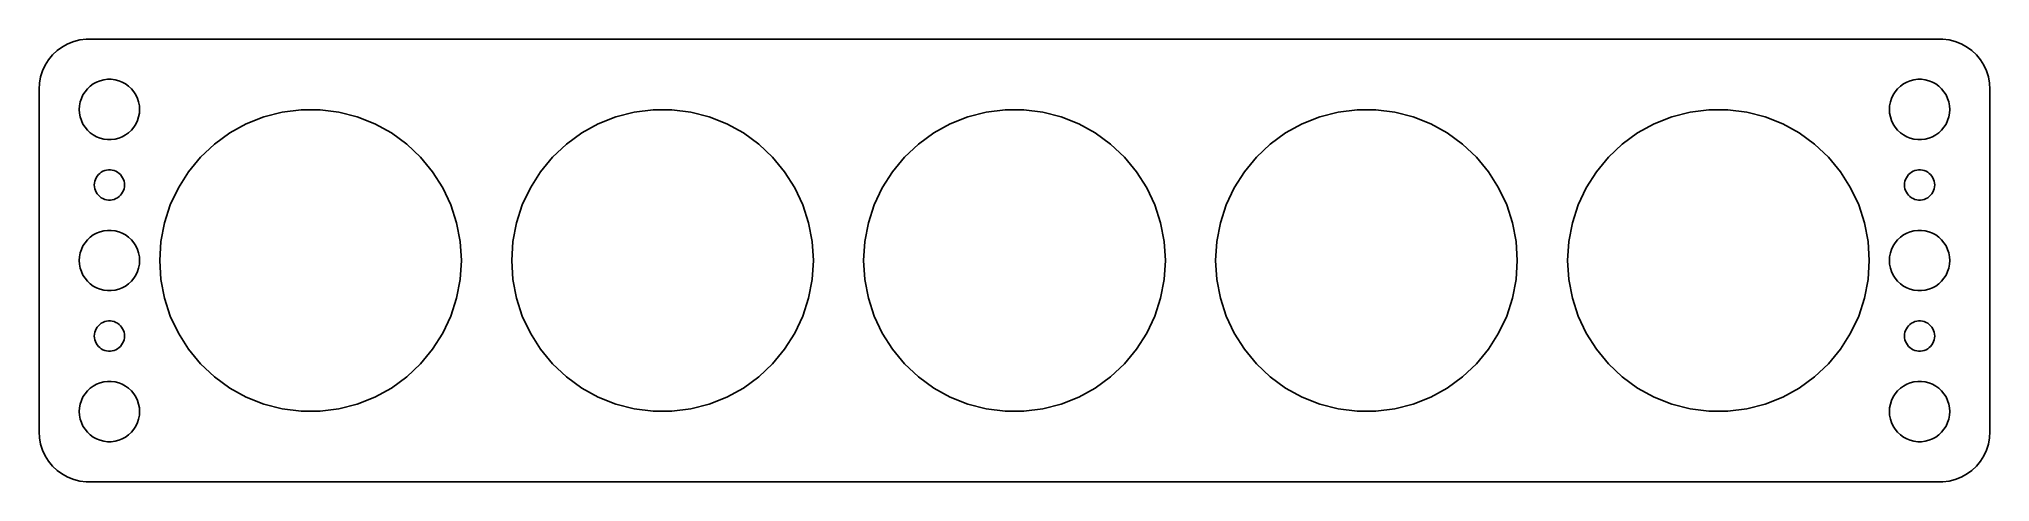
# Model space of a CAD drawing. Header units: metres. Extents: x -97 to 97, y 32 to 76.
import ezdxf

# ---------------------------------------------------------------- set-up
doc = ezdxf.new("R2010")
doc.units = ezdxf.units.M

msp = doc.modelspace()

# ---------------------------------------------------------------- linework, layer by layer
for p, q in [((-93.5451, 75.7553), (-94.1289, 75.5241)), ((-92.9369, 75.9114), (-93.5451, 75.7553)), ((-92.3139, 75.9901), (-92.9369, 75.9114)), ((92.3139, 75.9901), (-92.3139, 75.9901)), ((92.9369, 75.9114), (92.3139, 75.9901)), ((93.5451, 75.7553), (92.9369, 75.9114)), ((94.1289, 75.5241), (93.5451, 75.7553)), ((-96.0451, 73.9389), (-96.3815, 73.4088)), ((-95.6448, 74.4227), (-96.0451, 73.9389)), ((-95.1871, 74.8526), (-95.6448, 74.4227)), ((-94.6791, 75.2216), (-95.1871, 74.8526)), ((-94.1289, 75.5241), (-94.6791, 75.2216)), ((94.6791, 75.2216), (94.1289, 75.5241)), ((95.1871, 74.8526), (94.6791, 75.2216)), ((95.6448, 74.4227), (95.1871, 74.8526)), ((96.0451, 73.9389), (95.6448, 74.4227)), ((96.3815, 73.4088), (96.0451, 73.9389)), ((-96.8429, 72.2434), (-96.9606, 71.6267)), ((-96.6489, 72.8406), (-96.8429, 72.2434)), ((-96.3815, 73.4088), (-96.6489, 72.8406)), ((-91.2773, 71.7145), (-90.927, 71.8532)), ((-90.927, 71.8532), (-90.5621, 71.9469)), ((-90.5621, 71.9469), (-90.1884, 71.9941)), ((-90.1884, 71.9941), (-89.8116, 71.9941)), ((-89.8116, 71.9941), (-89.4379, 71.9469)), ((-89.4379, 71.9469), (-89.073, 71.8532)), ((-89.073, 71.8532), (-88.7227, 71.7145)), ((88.7227, 71.7145), (89.073, 71.8532)), ((89.073, 71.8532), (89.4379, 71.9469)), ((89.4379, 71.9469), (89.8116, 71.9941)), ((89.8116, 71.9941), (90.1884, 71.9941)), ((90.1884, 71.9941), (90.5621, 71.9469)), ((90.5621, 71.9469), (90.927, 71.8532)), ((90.927, 71.8532), (91.2773, 71.7145)), ((96.6489, 72.8406), (96.3815, 73.4088)), ((96.8429, 72.2434), (96.6489, 72.8406)), ((96.9606, 71.6267), (96.8429, 72.2434)), ((-96.9606, 71.6267), (-97, 71)), ((-97, 71), (-97, 37)), ((-92.9057, 69.7461), (-92.7893, 70.1044)), ((-92.7893, 70.1044), (-92.6289, 70.4453)), ((-92.6289, 70.4453), (-92.427, 70.7634)), ((-92.427, 70.7634), (-92.1869, 71.0536)), ((-92.1869, 71.0536), (-91.9123, 71.3115)), ((-91.9123, 71.3115), (-91.6075, 71.533)), ((-91.6075, 71.533), (-91.2773, 71.7145)), ((-88.7227, 71.7145), (-88.3925, 71.533)), ((-88.3925, 71.533), (-88.0877, 71.3115)), ((-88.0877, 71.3115), (-87.8131, 71.0536)), ((-87.8131, 71.0536), (-87.573, 70.7634)), ((-87.573, 70.7634), (-87.3711, 70.4453)), ((-87.3711, 70.4453), (-87.2107, 70.1044)), ((-87.2107, 70.1044), (-87.0943, 69.7461)), ((87.0943, 69.7461), (87.2107, 70.1044)), ((87.2107, 70.1044), (87.3711, 70.4453)), ((87.3711, 70.4453), (87.573, 70.7634)), ((87.573, 70.7634), (87.8131, 71.0536)), ((87.8131, 71.0536), (88.0877, 71.3115)), ((88.0877, 71.3115), (88.3925, 71.533)), ((88.3925, 71.533), (88.7227, 71.7145)), ((91.2773, 71.7145), (91.6075, 71.533)), ((91.6075, 71.533), (91.9123, 71.3115)), ((91.9123, 71.3115), (92.1869, 71.0536)), ((92.1869, 71.0536), (92.427, 70.7634)), ((92.427, 70.7634), (92.6289, 70.4453)), ((92.6289, 70.4453), (92.7893, 70.1044)), ((92.7893, 70.1044), (92.9057, 69.7461)), ((97, 71), (96.9606, 71.6267)), ((97, 37), (97, 71)), ((-93, 69), (-92.9763, 69.376)), ((-92.9763, 68.624), (-93, 69)), ((-92.9763, 69.376), (-92.9057, 69.7461)), ((-92.9057, 68.2539), (-92.9763, 68.624)), ((-92.7893, 67.8956), (-92.9057, 68.2539)), ((-87.0943, 68.2539), (-87.2107, 67.8956)), ((-87.0943, 69.7461), (-87.0237, 69.376)), ((-87.0237, 68.624), (-87.0943, 68.2539)), ((-87.0237, 69.376), (-87, 69)), ((-87, 69), (-87.0237, 68.624)), ((-76.3867, 67.5724), (-74.6353, 68.2658)), ((-74.6353, 68.2658), (-72.8107, 68.7343)), ((-72.8107, 68.7343), (-70.9418, 68.9704)), ((-70.9418, 68.9704), (-69.0581, 68.9704)), ((-69.0581, 68.9704), (-67.1893, 68.7343)), ((-67.1893, 68.7343), (-65.3647, 68.2658)), ((-65.3647, 68.2658), (-63.6133, 67.5724)), ((-41.3867, 67.5724), (-39.6353, 68.2658)), ((-39.6353, 68.2658), (-37.8107, 68.7343)), ((-37.8107, 68.7343), (-35.9418, 68.9704)), ((-35.9418, 68.9704), (-34.0581, 68.9704)), ((-34.0581, 68.9704), (-32.1893, 68.7343)), ((-32.1893, 68.7343), (-30.3647, 68.2658)), ((-30.3647, 68.2658), (-28.6133, 67.5724)), ((-6.3867, 67.5724), (-4.6353, 68.2658)), ((-4.6353, 68.2658), (-2.8107, 68.7343)), ((-2.8107, 68.7343), (-0.9418, 68.9704)), ((-0.9418, 68.9704), (0.9418, 68.9704)), ((0.9418, 68.9704), (2.8107, 68.7343)), ((2.8107, 68.7343), (4.6353, 68.2658)), ((4.6353, 68.2658), (6.3867, 67.5724)), ((28.6133, 67.5724), (30.3647, 68.2658)), ((30.3647, 68.2658), (32.1893, 68.7343)), ((32.1893, 68.7343), (34.0581, 68.9704)), ((34.0581, 68.9704), (35.9418, 68.9704)), ((35.9418, 68.9704), (37.8107, 68.7343)), ((37.8107, 68.7343), (39.6353, 68.2658)), ((39.6353, 68.2658), (41.3867, 67.5724)), ((63.6133, 67.5724), (65.3647, 68.2658)), ((65.3647, 68.2658), (67.1893, 68.7343)), ((67.1893, 68.7343), (69.0581, 68.9704)), ((69.0581, 68.9704), (70.9418, 68.9704)), ((70.9418, 68.9704), (72.8107, 68.7343)), ((72.8107, 68.7343), (74.6353, 68.2658)), ((74.6353, 68.2658), (76.3867, 67.5724)), ((87, 69), (87.0237, 69.376)), ((87.0237, 68.624), (87, 69)), ((87.0237, 69.376), (87.0943, 69.7461)), ((87.0943, 68.2539), (87.0237, 68.624)), ((87.2107, 67.8956), (87.0943, 68.2539)), ((92.9057, 68.2539), (92.7893, 67.8956)), ((92.9057, 69.7461), (92.9763, 69.376)), ((92.9763, 68.624), (92.9057, 68.2539)), ((92.9763, 69.376), (93, 69)), ((93, 69), (92.9763, 68.624)), ((-92.6289, 67.5547), (-92.7893, 67.8956)), ((-92.427, 67.2366), (-92.6289, 67.5547)), ((-92.1869, 66.9464), (-92.427, 67.2366)), ((-91.9123, 66.6884), (-92.1869, 66.9464)), ((-91.6075, 66.467), (-91.9123, 66.6884)), ((-91.2773, 66.2855), (-91.6075, 66.467)), ((-90.927, 66.1468), (-91.2773, 66.2855)), ((-90.5621, 66.0531), (-90.927, 66.1468)), ((-90.1884, 66.0059), (-90.5621, 66.0531)), ((-89.8116, 66.0059), (-90.1884, 66.0059)), ((-89.4379, 66.0531), (-89.8116, 66.0059)), ((-89.073, 66.1468), (-89.4379, 66.0531)), ((-88.7227, 66.2855), (-89.073, 66.1468)), ((-88.3925, 66.467), (-88.7227, 66.2855)), ((-88.0877, 66.6884), (-88.3925, 66.467)), ((-87.8131, 66.9464), (-88.0877, 66.6884)), ((-87.573, 67.2366), (-87.8131, 66.9464)), ((-87.3711, 67.5547), (-87.573, 67.2366)), ((-87.2107, 67.8956), (-87.3711, 67.5547)), ((-79.5614, 65.5577), (-78.0374, 66.6649)), ((-78.0374, 66.6649), (-76.3867, 67.5724)), ((-63.6133, 67.5724), (-61.9626, 66.6649)), ((-61.9626, 66.6649), (-60.4386, 65.5577)), ((-44.5614, 65.5577), (-43.0374, 66.6649)), ((-43.0374, 66.6649), (-41.3867, 67.5724)), ((-28.6133, 67.5724), (-26.9626, 66.6649)), ((-26.9626, 66.6649), (-25.4386, 65.5577)), ((-9.5614, 65.5577), (-8.0374, 66.6649)), ((-8.0374, 66.6649), (-6.3867, 67.5724)), ((6.3867, 67.5724), (8.0374, 66.6649)), ((8.0374, 66.6649), (9.5614, 65.5577)), ((25.4386, 65.5577), (26.9626, 66.6649)), ((26.9626, 66.6649), (28.6133, 67.5724)), ((41.3867, 67.5724), (43.0374, 66.6649)), ((43.0374, 66.6649), (44.5614, 65.5577)), ((60.4386, 65.5577), (61.9626, 66.6649)), ((61.9626, 66.6649), (63.6133, 67.5724)), ((76.3867, 67.5724), (78.0374, 66.6649)), ((78.0374, 66.6649), (79.5614, 65.5577)), ((87.3711, 67.5547), (87.2107, 67.8956)), ((87.573, 67.2366), (87.3711, 67.5547)), ((87.8131, 66.9464), (87.573, 67.2366)), ((88.0877, 66.6884), (87.8131, 66.9464)), ((88.3925, 66.467), (88.0877, 66.6884)), ((88.7227, 66.2855), (88.3925, 66.467)), ((89.073, 66.1468), (88.7227, 66.2855)), ((89.4379, 66.0531), (89.073, 66.1468)), ((89.8116, 66.0059), (89.4379, 66.0531)), ((90.1884, 66.0059), (89.8116, 66.0059)), ((90.5621, 66.0531), (90.1884, 66.0059)), ((90.927, 66.1468), (90.5621, 66.0531)), ((91.2773, 66.2855), (90.927, 66.1468)), ((91.6075, 66.467), (91.2773, 66.2855)), ((91.9123, 66.6884), (91.6075, 66.467)), ((92.1869, 66.9464), (91.9123, 66.6884)), ((92.427, 67.2366), (92.1869, 66.9464)), ((92.6289, 67.5547), (92.427, 67.2366)), ((92.7893, 67.8956), (92.6289, 67.5547)), ((-82.1353, 62.8168), (-80.9345, 64.2682)), ((-80.9345, 64.2682), (-79.5614, 65.5577)), ((-60.4386, 65.5577), (-59.0655, 64.2682)), ((-59.0655, 64.2682), (-57.8647, 62.8168)), ((-47.1353, 62.8168), (-45.9345, 64.2682)), ((-45.9345, 64.2682), (-44.5614, 65.5577)), ((-25.4386, 65.5577), (-24.0655, 64.2682)), ((-24.0655, 64.2682), (-22.8647, 62.8168)), ((-12.1353, 62.8168), (-10.9345, 64.2682)), ((-10.9345, 64.2682), (-9.5614, 65.5577)), ((9.5614, 65.5577), (10.9345, 64.2682)), ((10.9345, 64.2682), (12.1353, 62.8168)), ((22.8647, 62.8168), (24.0655, 64.2682)), ((24.0655, 64.2682), (25.4386, 65.5577)), ((44.5614, 65.5577), (45.9345, 64.2682)), ((45.9345, 64.2682), (47.1353, 62.8168)), ((57.8647, 62.8168), (59.0655, 64.2682)), ((59.0655, 64.2682), (60.4386, 65.5577)), ((79.5614, 65.5577), (80.9345, 64.2682)), ((80.9345, 64.2682), (82.1353, 62.8168)), ((-91.3947, 62.0522), (-91.3145, 62.2226)), ((-91.3145, 62.2226), (-91.2135, 62.3817)), ((-91.2135, 62.3817), (-91.0934, 62.5268)), ((-91.0934, 62.5268), (-90.9561, 62.6558)), ((-90.9561, 62.6558), (-90.8037, 62.7665)), ((-90.8037, 62.7665), (-90.6387, 62.8572)), ((-90.6387, 62.8572), (-90.4635, 62.9266)), ((-90.4635, 62.9266), (-90.2811, 62.9734)), ((-90.2811, 62.9734), (-90.0942, 62.997)), ((-90.0942, 62.997), (-89.9058, 62.997)), ((-89.9058, 62.997), (-89.7189, 62.9734)), ((-89.7189, 62.9734), (-89.5365, 62.9266)), ((-89.5365, 62.9266), (-89.3613, 62.8572)), ((-89.3613, 62.8572), (-89.1963, 62.7665)), ((-89.1963, 62.7665), (-89.0439, 62.6558)), ((-89.0439, 62.6558), (-88.9065, 62.5268)), ((-88.9065, 62.5268), (-88.7865, 62.3817)), ((-88.7865, 62.3817), (-88.6855, 62.2226)), ((-88.6855, 62.2226), (-88.6053, 62.0522)), ((-83.1446, 61.2263), (-82.1353, 62.8168)), ((-57.8647, 62.8168), (-56.8554, 61.2263)), ((-48.1446, 61.2263), (-47.1353, 62.8168)), ((-22.8647, 62.8168), (-21.8554, 61.2263)), ((-13.1446, 61.2263), (-12.1353, 62.8168)), ((12.1353, 62.8168), (13.1446, 61.2263)), ((21.8554, 61.2263), (22.8647, 62.8168)), ((47.1353, 62.8168), (48.1446, 61.2263)), ((56.8554, 61.2263), (57.8647, 62.8168)), ((82.1353, 62.8168), (83.1446, 61.2263)), ((88.6053, 62.0522), (88.6855, 62.2226)), ((88.6855, 62.2226), (88.7865, 62.3817)), ((88.7865, 62.3817), (88.9065, 62.5268)), ((88.9065, 62.5268), (89.0439, 62.6558)), ((89.0439, 62.6558), (89.1963, 62.7665)), ((89.1963, 62.7665), (89.3613, 62.8572)), ((89.3613, 62.8572), (89.5365, 62.9266)), ((89.5365, 62.9266), (89.7189, 62.9734)), ((89.7189, 62.9734), (89.9058, 62.997)), ((89.9058, 62.997), (90.0942, 62.997)), ((90.0942, 62.997), (90.2811, 62.9734)), ((90.2811, 62.9734), (90.4635, 62.9266)), ((90.4635, 62.9266), (90.6387, 62.8572)), ((90.6387, 62.8572), (90.8037, 62.7665)), ((90.8037, 62.7665), (90.9561, 62.6558)), ((90.9561, 62.6558), (91.0934, 62.5268)), ((91.0934, 62.5268), (91.2135, 62.3817)), ((91.2135, 62.3817), (91.3145, 62.2226)), ((91.3145, 62.2226), (91.3947, 62.0522)), ((-91.5, 61.5), (-91.4882, 61.688)), ((-91.4882, 61.312), (-91.5, 61.5)), ((-91.4882, 61.688), (-91.4529, 61.873)), ((-91.4529, 61.127), (-91.4882, 61.312)), ((-91.4529, 61.873), (-91.3947, 62.0522)), ((-91.3947, 60.9478), (-91.4529, 61.127)), ((-91.3145, 60.7774), (-91.3947, 60.9478)), ((-91.2135, 60.6183), (-91.3145, 60.7774)), ((-91.0934, 60.4732), (-91.2135, 60.6183)), ((-90.9561, 60.3442), (-91.0934, 60.4732)), ((-90.8037, 60.2335), (-90.9561, 60.3442)), ((-90.6387, 60.1427), (-90.8037, 60.2335)), ((-90.4635, 60.0734), (-90.6387, 60.1427)), ((-89.3613, 60.1427), (-89.5365, 60.0734)), ((-89.1963, 60.2335), (-89.3613, 60.1427)), ((-89.0439, 60.3442), (-89.1963, 60.2335)), ((-88.9065, 60.4732), (-89.0439, 60.3442)), ((-88.7865, 60.6183), (-88.9065, 60.4732)), ((-88.6855, 60.7774), (-88.7865, 60.6183)), ((-88.6053, 60.9478), (-88.6855, 60.7774)), ((-88.6053, 62.0522), (-88.5471, 61.873)), ((-88.5471, 61.127), (-88.6053, 60.9478)), ((-88.5471, 61.873), (-88.5118, 61.688)), ((-88.5118, 61.312), (-88.5471, 61.127)), ((-88.5118, 61.688), (-88.5, 61.5)), ((-88.5, 61.5), (-88.5118, 61.312)), ((-83.9466, 59.5219), (-83.1446, 61.2263)), ((-56.8554, 61.2263), (-56.0533, 59.5219)), ((-48.9466, 59.5219), (-48.1446, 61.2263)), ((-21.8554, 61.2263), (-21.0533, 59.5219)), ((-13.9466, 59.5219), (-13.1446, 61.2263)), ((13.1446, 61.2263), (13.9466, 59.5219)), ((21.0533, 59.5219), (21.8554, 61.2263)), ((48.1446, 61.2263), (48.9466, 59.5219)), ((56.0533, 59.5219), (56.8554, 61.2263)), ((83.1446, 61.2263), (83.9466, 59.5219)), ((88.5, 61.5), (88.5118, 61.688)), ((88.5118, 61.312), (88.5, 61.5)), ((88.5118, 61.688), (88.5471, 61.873)), ((88.5471, 61.127), (88.5118, 61.312)), ((88.5471, 61.873), (88.6053, 62.0522)), ((88.6053, 60.9478), (88.5471, 61.127)), ((88.6855, 60.7774), (88.6053, 60.9478)), ((88.7865, 60.6183), (88.6855, 60.7774)), ((88.9065, 60.4732), (88.7865, 60.6183)), ((89.0439, 60.3442), (88.9065, 60.4732)), ((89.1963, 60.2335), (89.0439, 60.3442)), ((89.3613, 60.1427), (89.1963, 60.2335)), ((89.5365, 60.0734), (89.3613, 60.1427)), ((90.6387, 60.1427), (90.4635, 60.0734)), ((90.8037, 60.2335), (90.6387, 60.1427)), ((90.9561, 60.3442), (90.8037, 60.2335)), ((91.0934, 60.4732), (90.9561, 60.3442)), ((91.2135, 60.6183), (91.0934, 60.4732)), ((91.3145, 60.7774), (91.2135, 60.6183)), ((91.3947, 60.9478), (91.3145, 60.7774)), ((91.3947, 62.0522), (91.4529, 61.873)), ((91.4529, 61.127), (91.3947, 60.9478)), ((91.4529, 61.873), (91.4882, 61.688)), ((91.4882, 61.312), (91.4529, 61.127)), ((91.4882, 61.688), (91.5, 61.5)), ((91.5, 61.5), (91.4882, 61.312)), ((-90.2811, 60.0266), (-90.4635, 60.0734)), ((-90.0942, 60.0029), (-90.2811, 60.0266)), ((-89.9058, 60.0029), (-90.0942, 60.0029)), ((-89.7189, 60.0266), (-89.9058, 60.0029)), ((-89.5365, 60.0734), (-89.7189, 60.0266)), ((-84.5287, 57.7303), (-83.9466, 59.5219)), ((-56.0533, 59.5219), (-55.4713, 57.7303)), ((-49.5287, 57.7303), (-48.9466, 59.5219)), ((-21.0533, 59.5219), (-20.4713, 57.7303)), ((-14.5287, 57.7303), (-13.9466, 59.5219)), ((13.9466, 59.5219), (14.5287, 57.7303)), ((20.4713, 57.7303), (21.0533, 59.5219)), ((48.9466, 59.5219), (49.5287, 57.7303)), ((55.4713, 57.7303), (56.0533, 59.5219)), ((83.9466, 59.5219), (84.5287, 57.7303)), ((89.7189, 60.0266), (89.5365, 60.0734)), ((89.9058, 60.0029), (89.7189, 60.0266)), ((90.0942, 60.0029), (89.9058, 60.0029)), ((90.2811, 60.0266), (90.0942, 60.0029)), ((90.4635, 60.0734), (90.2811, 60.0266)), ((-92.1869, 56.0536), (-91.9123, 56.3115)), ((-91.9123, 56.3115), (-91.6075, 56.533)), ((-91.6075, 56.533), (-91.2773, 56.7145)), ((-91.2773, 56.7145), (-90.927, 56.8532)), ((-90.927, 56.8532), (-90.5621, 56.9469)), ((-90.5621, 56.9469), (-90.1884, 56.9941)), ((-90.1884, 56.9941), (-89.8116, 56.9941)), ((-89.8116, 56.9941), (-89.4379, 56.9469)), ((-89.4379, 56.9469), (-89.073, 56.8532)), ((-89.073, 56.8532), (-88.7227, 56.7145)), ((-88.7227, 56.7145), (-88.3925, 56.533)), ((-88.3925, 56.533), (-88.0877, 56.3115)), ((-88.0877, 56.3115), (-87.8131, 56.0536)), ((-84.8817, 55.88), (-84.5287, 57.7303)), ((-55.4713, 57.7303), (-55.1183, 55.88)), ((-49.8817, 55.88), (-49.5287, 57.7303)), ((-20.4713, 57.7303), (-20.1183, 55.88)), ((-14.8817, 55.88), (-14.5287, 57.7303)), ((14.5287, 57.7303), (14.8817, 55.88)), ((20.1183, 55.88), (20.4713, 57.7303)), ((49.5287, 57.7303), (49.8817, 55.88)), ((55.1183, 55.88), (55.4713, 57.7303)), ((84.5287, 57.7303), (84.8817, 55.88)), ((87.8131, 56.0536), (88.0877, 56.3115)), ((88.0877, 56.3115), (88.3925, 56.533)), ((88.3925, 56.533), (88.7227, 56.7145)), ((88.7227, 56.7145), (89.073, 56.8532)), ((89.073, 56.8532), (89.4379, 56.9469)), ((89.4379, 56.9469), (89.8116, 56.9941)), ((89.8116, 56.9941), (90.1884, 56.9941)), ((90.1884, 56.9941), (90.5621, 56.9469)), ((90.5621, 56.9469), (90.927, 56.8532)), ((90.927, 56.8532), (91.2773, 56.7145)), ((91.2773, 56.7145), (91.6075, 56.533)), ((91.6075, 56.533), (91.9123, 56.3115)), ((91.9123, 56.3115), (92.1869, 56.0536)), ((-93, 54), (-92.9763, 54.376)), ((-92.9763, 54.376), (-92.9057, 54.7461)), ((-92.9057, 54.7461), (-92.7893, 55.1044)), ((-92.7893, 55.1044), (-92.6289, 55.4453)), ((-92.6289, 55.4453), (-92.427, 55.7634)), ((-92.427, 55.7634), (-92.1869, 56.0536)), ((-87.8131, 56.0536), (-87.573, 55.7634)), ((-87.573, 55.7634), (-87.3711, 55.4453)), ((-87.3711, 55.4453), (-87.2107, 55.1044)), ((-87.2107, 55.1044), (-87.0943, 54.7461)), ((-87.0943, 54.7461), (-87.0237, 54.376)), ((-87.0237, 54.376), (-87, 54)), ((-85, 54), (-84.8817, 55.88)), ((-55.1183, 55.88), (-55, 54)), ((-50, 54), (-49.8817, 55.88)), ((-20.1183, 55.88), (-20, 54)), ((-15, 54), (-14.8817, 55.88)), ((14.8817, 55.88), (15, 54)), ((20, 54), (20.1183, 55.88)), ((49.8817, 55.88), (50, 54)), ((55, 54), (55.1183, 55.88)), ((84.8817, 55.88), (85, 54)), ((87, 54), (87.0237, 54.376)), ((87.0237, 54.376), (87.0943, 54.7461)), ((87.0943, 54.7461), (87.2107, 55.1044)), ((87.2107, 55.1044), (87.3711, 55.4453)), ((87.3711, 55.4453), (87.573, 55.7634)), ((87.573, 55.7634), (87.8131, 56.0536)), ((92.1869, 56.0536), (92.427, 55.7634)), ((92.427, 55.7634), (92.6289, 55.4453)), ((92.6289, 55.4453), (92.7893, 55.1044)), ((92.7893, 55.1044), (92.9057, 54.7461)), ((92.9057, 54.7461), (92.9763, 54.376)), ((92.9763, 54.376), (93, 54)), ((-92.9763, 53.624), (-93, 54)), ((-92.9057, 53.2539), (-92.9763, 53.624)), ((-92.7893, 52.8956), (-92.9057, 53.2539)), ((-92.6289, 52.5547), (-92.7893, 52.8956)), ((-92.427, 52.2366), (-92.6289, 52.5547)), ((-87.3711, 52.5547), (-87.573, 52.2366)), ((-87.2107, 52.8956), (-87.3711, 52.5547)), ((-87.0943, 53.2539), (-87.2107, 52.8956)), ((-87.0237, 53.624), (-87.0943, 53.2539)), ((-87, 54), (-87.0237, 53.624)), ((-84.8817, 52.12), (-85, 54)), ((-55, 54), (-55.1183, 52.12)), ((-49.8817, 52.12), (-50, 54)), ((-20, 54), (-20.1183, 52.12)), ((-14.8817, 52.12), (-15, 54)), ((15, 54), (14.8817, 52.12)), ((20.1183, 52.12), (20, 54)), ((50, 54), (49.8817, 52.12)), ((55.1183, 52.12), (55, 54)), ((85, 54), (84.8817, 52.12)), ((87.0237, 53.624), (87, 54)), ((87.0943, 53.2539), (87.0237, 53.624)), ((87.2107, 52.8956), (87.0943, 53.2539)), ((87.3711, 52.5547), (87.2107, 52.8956)), ((87.573, 52.2366), (87.3711, 52.5547)), ((92.6289, 52.5547), (92.427, 52.2366)), ((92.7893, 52.8956), (92.6289, 52.5547)), ((92.9057, 53.2539), (92.7893, 52.8956)), ((92.9763, 53.624), (92.9057, 53.2539)), ((93, 54), (92.9763, 53.624)), ((-92.1869, 51.9464), (-92.427, 52.2366)), ((-91.9123, 51.6885), (-92.1869, 51.9464)), ((-91.6075, 51.467), (-91.9123, 51.6885)), ((-91.2773, 51.2855), (-91.6075, 51.467)), ((-90.927, 51.1468), (-91.2773, 51.2855)), ((-90.5621, 51.0531), (-90.927, 51.1468)), ((-90.1884, 51.0059), (-90.5621, 51.0531)), ((-89.8116, 51.0059), (-90.1884, 51.0059)), ((-89.4379, 51.0531), (-89.8116, 51.0059)), ((-89.073, 51.1468), (-89.4379, 51.0531)), ((-88.7227, 51.2855), (-89.073, 51.1468)), ((-88.3925, 51.467), (-88.7227, 51.2855)), ((-88.0877, 51.6885), (-88.3925, 51.467)), ((-87.8131, 51.9464), (-88.0877, 51.6885)), ((-87.573, 52.2366), (-87.8131, 51.9464)), ((-84.5287, 50.2697), (-84.8817, 52.12)), ((-55.1183, 52.12), (-55.4713, 50.2697)), ((-49.5287, 50.2697), (-49.8817, 52.12)), ((-20.1183, 52.12), (-20.4713, 50.2697)), ((-14.5287, 50.2697), (-14.8817, 52.12)), ((14.8817, 52.12), (14.5287, 50.2697)), ((20.4713, 50.2697), (20.1183, 52.12)), ((49.8817, 52.12), (49.5287, 50.2697)), ((55.4713, 50.2697), (55.1183, 52.12)), ((84.8817, 52.12), (84.5287, 50.2697)), ((87.8131, 51.9464), (87.573, 52.2366)), ((88.0877, 51.6885), (87.8131, 51.9464)), ((88.3925, 51.467), (88.0877, 51.6885)), ((88.7227, 51.2855), (88.3925, 51.467)), ((89.073, 51.1468), (88.7227, 51.2855)), ((89.4379, 51.0531), (89.073, 51.1468)), ((89.8116, 51.0059), (89.4379, 51.0531)), ((90.1884, 51.0059), (89.8116, 51.0059)), ((90.5621, 51.0531), (90.1884, 51.0059)), ((90.927, 51.1468), (90.5621, 51.0531)), ((91.2773, 51.2855), (90.927, 51.1468)), ((91.6075, 51.467), (91.2773, 51.2855)), ((91.9123, 51.6885), (91.6075, 51.467)), ((92.1869, 51.9464), (91.9123, 51.6885)), ((92.427, 52.2366), (92.1869, 51.9464)), ((-83.9466, 48.4781), (-84.5287, 50.2697)), ((-55.4713, 50.2697), (-56.0533, 48.4781)), ((-48.9466, 48.4781), (-49.5287, 50.2697)), ((-20.4713, 50.2697), (-21.0533, 48.4781)), ((-13.9466, 48.4781), (-14.5287, 50.2697)), ((14.5287, 50.2697), (13.9466, 48.4781)), ((21.0533, 48.4781), (20.4713, 50.2697)), ((49.5287, 50.2697), (48.9466, 48.4781)), ((56.0533, 48.4781), (55.4713, 50.2697)), ((84.5287, 50.2697), (83.9466, 48.4781)), ((-91.5, 46.5), (-91.4882, 46.688)), ((-91.4882, 46.688), (-91.4529, 46.873)), ((-91.4529, 46.873), (-91.3947, 47.0522)), ((-91.3947, 47.0522), (-91.3145, 47.2226)), ((-91.3145, 47.2226), (-91.2135, 47.3817)), ((-91.2135, 47.3817), (-91.0934, 47.5268)), ((-91.0934, 47.5268), (-90.9561, 47.6558)), ((-90.9561, 47.6558), (-90.8037, 47.7665)), ((-90.8037, 47.7665), (-90.6387, 47.8573)), ((-90.6387, 47.8573), (-90.4635, 47.9266)), ((-90.4635, 47.9266), (-90.2811, 47.9734)), ((-90.2811, 47.9734), (-90.0942, 47.9971)), ((-90.0942, 47.9971), (-89.9058, 47.9971)), ((-89.9058, 47.9971), (-89.7189, 47.9734)), ((-89.7189, 47.9734), (-89.5365, 47.9266)), ((-89.5365, 47.9266), (-89.3613, 47.8573)), ((-89.3613, 47.8573), (-89.1963, 47.7665)), ((-89.1963, 47.7665), (-89.0439, 47.6558)), ((-89.0439, 47.6558), (-88.9065, 47.5268)), ((-88.9065, 47.5268), (-88.7865, 47.3817)), ((-88.7865, 47.3817), (-88.6855, 47.2226)), ((-88.6855, 47.2226), (-88.6053, 47.0522)), ((-88.6053, 47.0522), (-88.5471, 46.873)), ((-88.5471, 46.873), (-88.5118, 46.688)), ((-88.5118, 46.688), (-88.5, 46.5)), ((-83.1446, 46.7737), (-83.9466, 48.4781)), ((-82.1353, 45.1832), (-83.1446, 46.7737)), ((-56.8554, 46.7737), (-57.8647, 45.1832)), ((-56.0533, 48.4781), (-56.8554, 46.7737)), ((-48.1446, 46.7737), (-48.9466, 48.4781)), ((-47.1353, 45.1832), (-48.1446, 46.7737)), ((-21.8554, 46.7737), (-22.8647, 45.1832)), ((-21.0533, 48.4781), (-21.8554, 46.7737)), ((-13.1446, 46.7737), (-13.9466, 48.4781)), ((-12.1353, 45.1832), (-13.1446, 46.7737)), ((13.1446, 46.7737), (12.1353, 45.1832)), ((13.9466, 48.4781), (13.1446, 46.7737)), ((21.8554, 46.7737), (21.0533, 48.4781)), ((22.8647, 45.1832), (21.8554, 46.7737)), ((48.1446, 46.7737), (47.1353, 45.1832)), ((48.9466, 48.4781), (48.1446, 46.7737)), ((56.8554, 46.7737), (56.0533, 48.4781)), ((57.8647, 45.1832), (56.8554, 46.7737)), ((83.1446, 46.7737), (82.1353, 45.1832)), ((83.9466, 48.4781), (83.1446, 46.7737)), ((88.5, 46.5), (88.5118, 46.688)), ((88.5118, 46.688), (88.5471, 46.873)), ((88.5471, 46.873), (88.6053, 47.0522)), ((88.6053, 47.0522), (88.6855, 47.2226)), ((88.6855, 47.2226), (88.7865, 47.3817)), ((88.7865, 47.3817), (88.9065, 47.5268)), ((88.9065, 47.5268), (89.0439, 47.6558)), ((89.0439, 47.6558), (89.1963, 47.7665)), ((89.1963, 47.7665), (89.3613, 47.8573)), ((89.3613, 47.8573), (89.5365, 47.9266)), ((89.5365, 47.9266), (89.7189, 47.9734)), ((89.7189, 47.9734), (89.9058, 47.9971)), ((89.9058, 47.9971), (90.0942, 47.9971)), ((90.0942, 47.9971), (90.2811, 47.9734)), ((90.2811, 47.9734), (90.4635, 47.9266)), ((90.4635, 47.9266), (90.6387, 47.8573)), ((90.6387, 47.8573), (90.8037, 47.7665)), ((90.8037, 47.7665), (90.9561, 47.6558)), ((90.9561, 47.6558), (91.0934, 47.5268)), ((91.0934, 47.5268), (91.2135, 47.3817)), ((91.2135, 47.3817), (91.3145, 47.2226)), ((91.3145, 47.2226), (91.3947, 47.0522)), ((91.3947, 47.0522), (91.4529, 46.873)), ((91.4529, 46.873), (91.4882, 46.688)), ((91.4882, 46.688), (91.5, 46.5)), ((-91.4882, 46.312), (-91.5, 46.5)), ((-91.4529, 46.127), (-91.4882, 46.312)), ((-91.3947, 45.9478), (-91.4529, 46.127)), ((-91.3145, 45.7774), (-91.3947, 45.9478)), ((-91.2135, 45.6183), (-91.3145, 45.7774)), ((-91.0934, 45.4732), (-91.2135, 45.6183)), ((-90.9561, 45.3442), (-91.0934, 45.4732)), ((-90.8037, 45.2335), (-90.9561, 45.3442)), ((-90.6387, 45.1428), (-90.8037, 45.2335)), ((-90.4635, 45.0734), (-90.6387, 45.1428)), ((-90.2811, 45.0266), (-90.4635, 45.0734)), ((-90.0942, 45.003), (-90.2811, 45.0266)), ((-89.9058, 45.003), (-90.0942, 45.003)), ((-89.7189, 45.0266), (-89.9058, 45.003)), ((-89.5365, 45.0734), (-89.7189, 45.0266)), ((-89.3613, 45.1428), (-89.5365, 45.0734)), ((-89.1963, 45.2335), (-89.3613, 45.1428)), ((-89.0439, 45.3442), (-89.1963, 45.2335)), ((-88.9065, 45.4732), (-89.0439, 45.3442)), ((-88.7865, 45.6183), (-88.9065, 45.4732)), ((-88.6855, 45.7774), (-88.7865, 45.6183)), ((-88.6053, 45.9478), (-88.6855, 45.7774)), ((-88.5471, 46.127), (-88.6053, 45.9478)), ((-88.5118, 46.312), (-88.5471, 46.127)), ((-88.5, 46.5), (-88.5118, 46.312)), ((-80.9345, 43.7318), (-82.1353, 45.1832)), ((-57.8647, 45.1832), (-59.0655, 43.7318)), ((-45.9345, 43.7318), (-47.1353, 45.1832)), ((-22.8647, 45.1832), (-24.0655, 43.7318)), ((-10.9345, 43.7318), (-12.1353, 45.1832)), ((12.1353, 45.1832), (10.9345, 43.7318)), ((24.0655, 43.7318), (22.8647, 45.1832)), ((47.1353, 45.1832), (45.9345, 43.7318)), ((59.0655, 43.7318), (57.8647, 45.1832)), ((82.1353, 45.1832), (80.9345, 43.7318)), ((88.5118, 46.312), (88.5, 46.5)), ((88.5471, 46.127), (88.5118, 46.312)), ((88.6053, 45.9478), (88.5471, 46.127)), ((88.6855, 45.7774), (88.6053, 45.9478)), ((88.7865, 45.6183), (88.6855, 45.7774)), ((88.9065, 45.4732), (88.7865, 45.6183)), ((89.0439, 45.3442), (88.9065, 45.4732)), ((89.1963, 45.2335), (89.0439, 45.3442)), ((89.3613, 45.1428), (89.1963, 45.2335)), ((89.5365, 45.0734), (89.3613, 45.1428)), ((89.7189, 45.0266), (89.5365, 45.0734)), ((89.9058, 45.003), (89.7189, 45.0266)), ((90.0942, 45.003), (89.9058, 45.003)), ((90.2811, 45.0266), (90.0942, 45.003)), ((90.4635, 45.0734), (90.2811, 45.0266)), ((90.6387, 45.1428), (90.4635, 45.0734)), ((90.8037, 45.2335), (90.6387, 45.1428)), ((90.9561, 45.3442), (90.8037, 45.2335)), ((91.0934, 45.4732), (90.9561, 45.3442)), ((91.2135, 45.6183), (91.0934, 45.4732)), ((91.3145, 45.7774), (91.2135, 45.6183)), ((91.3947, 45.9478), (91.3145, 45.7774)), ((91.4529, 46.127), (91.3947, 45.9478)), ((91.4882, 46.312), (91.4529, 46.127)), ((91.5, 46.5), (91.4882, 46.312)), ((-79.5614, 42.4423), (-80.9345, 43.7318)), ((-59.0655, 43.7318), (-60.4386, 42.4423)), ((-44.5614, 42.4423), (-45.9345, 43.7318)), ((-24.0655, 43.7318), (-25.4386, 42.4423)), ((-9.5614, 42.4423), (-10.9345, 43.7318)), ((10.9345, 43.7318), (9.5614, 42.4423)), ((25.4386, 42.4423), (24.0655, 43.7318)), ((45.9345, 43.7318), (44.5614, 42.4423)), ((60.4386, 42.4423), (59.0655, 43.7318)), ((80.9345, 43.7318), (79.5614, 42.4423)), ((-92.6289, 40.4453), (-92.427, 40.7634)), ((-92.427, 40.7634), (-92.1869, 41.0536)), ((-92.1869, 41.0536), (-91.9123, 41.3116)), ((-91.9123, 41.3116), (-91.6075, 41.533)), ((-91.6075, 41.533), (-91.2773, 41.7145)), ((-91.2773, 41.7145), (-90.927, 41.8532)), ((-90.927, 41.8532), (-90.5621, 41.9469)), ((-90.5621, 41.9469), (-90.1884, 41.9941)), ((-90.1884, 41.9941), (-89.8116, 41.9941)), ((-89.8116, 41.9941), (-89.4379, 41.9469)), ((-89.4379, 41.9469), (-89.073, 41.8532)), ((-89.073, 41.8532), (-88.7227, 41.7145)), ((-88.7227, 41.7145), (-88.3925, 41.533)), ((-88.3925, 41.533), (-88.0877, 41.3116)), ((-88.0877, 41.3116), (-87.8131, 41.0536)), ((-87.8131, 41.0536), (-87.573, 40.7634)), ((-87.573, 40.7634), (-87.3711, 40.4453)), ((-78.0374, 41.3351), (-79.5614, 42.4423)), ((-76.3867, 40.4276), (-78.0374, 41.3351)), ((-61.9626, 41.3351), (-63.6133, 40.4276)), ((-60.4386, 42.4423), (-61.9626, 41.3351)), ((-43.0374, 41.3351), (-44.5614, 42.4423)), ((-41.3867, 40.4276), (-43.0374, 41.3351)), ((-26.9626, 41.3351), (-28.6133, 40.4276)), ((-25.4386, 42.4423), (-26.9626, 41.3351)), ((-8.0374, 41.3351), (-9.5614, 42.4423)), ((-6.3867, 40.4276), (-8.0374, 41.3351)), ((8.0374, 41.3351), (6.3867, 40.4276)), ((9.5614, 42.4423), (8.0374, 41.3351)), ((26.9626, 41.3351), (25.4386, 42.4423)), ((28.6133, 40.4276), (26.9626, 41.3351)), ((43.0374, 41.3351), (41.3867, 40.4276)), ((44.5614, 42.4423), (43.0374, 41.3351)), ((61.9626, 41.3351), (60.4386, 42.4423)), ((63.6133, 40.4276), (61.9626, 41.3351)), ((78.0374, 41.3351), (76.3867, 40.4276)), ((79.5614, 42.4423), (78.0374, 41.3351)), ((87.3711, 40.4453), (87.573, 40.7634)), ((87.573, 40.7634), (87.8131, 41.0536)), ((87.8131, 41.0536), (88.0877, 41.3116)), ((88.0877, 41.3116), (88.3925, 41.533)), ((88.3925, 41.533), (88.7227, 41.7145)), ((88.7227, 41.7145), (89.073, 41.8532)), ((89.073, 41.8532), (89.4379, 41.9469)), ((89.4379, 41.9469), (89.8116, 41.9941)), ((89.8116, 41.9941), (90.1884, 41.9941)), ((90.1884, 41.9941), (90.5621, 41.9469)), ((90.5621, 41.9469), (90.927, 41.8532)), ((90.927, 41.8532), (91.2773, 41.7145)), ((91.2773, 41.7145), (91.6075, 41.533)), ((91.6075, 41.533), (91.9123, 41.3116)), ((91.9123, 41.3116), (92.1869, 41.0536)), ((92.1869, 41.0536), (92.427, 40.7634)), ((92.427, 40.7634), (92.6289, 40.4453)), ((-93, 39), (-92.9763, 39.376)), ((-92.9763, 38.624), (-93, 39)), ((-92.9763, 39.376), (-92.9057, 39.7461)), ((-92.9057, 39.7461), (-92.7893, 40.1044)), ((-92.7893, 40.1044), (-92.6289, 40.4453)), ((-87.3711, 40.4453), (-87.2107, 40.1044)), ((-87.2107, 40.1044), (-87.0943, 39.7461)), ((-87.0943, 39.7461), (-87.0237, 39.376)), ((-87.0237, 39.376), (-87, 39)), ((-87, 39), (-87.0237, 38.624)), ((-74.6353, 39.7342), (-76.3867, 40.4276)), ((-72.8107, 39.2657), (-74.6353, 39.7342)), ((-70.9418, 39.0296), (-72.8107, 39.2657)), ((-69.0581, 39.0296), (-70.9418, 39.0296)), ((-67.1893, 39.2657), (-69.0581, 39.0296)), ((-65.3647, 39.7342), (-67.1893, 39.2657)), ((-63.6133, 40.4276), (-65.3647, 39.7342)), ((-39.6353, 39.7342), (-41.3867, 40.4276)), ((-37.8107, 39.2657), (-39.6353, 39.7342)), ((-35.9418, 39.0296), (-37.8107, 39.2657)), ((-34.0581, 39.0296), (-35.9418, 39.0296)), ((-32.1893, 39.2657), (-34.0581, 39.0296)), ((-30.3647, 39.7342), (-32.1893, 39.2657)), ((-28.6133, 40.4276), (-30.3647, 39.7342)), ((-4.6353, 39.7342), (-6.3867, 40.4276)), ((-2.8107, 39.2657), (-4.6353, 39.7342)), ((-0.9418, 39.0296), (-2.8107, 39.2657)), ((0.9418, 39.0296), (-0.9418, 39.0296)), ((2.8107, 39.2657), (0.9418, 39.0296)), ((4.6353, 39.7342), (2.8107, 39.2657)), ((6.3867, 40.4276), (4.6353, 39.7342)), ((30.3647, 39.7342), (28.6133, 40.4276)), ((32.1893, 39.2657), (30.3647, 39.7342)), ((34.0581, 39.0296), (32.1893, 39.2657)), ((35.9418, 39.0296), (34.0581, 39.0296)), ((37.8107, 39.2657), (35.9418, 39.0296)), ((39.6353, 39.7342), (37.8107, 39.2657)), ((41.3867, 40.4276), (39.6353, 39.7342)), ((65.3647, 39.7342), (63.6133, 40.4276)), ((67.1893, 39.2657), (65.3647, 39.7342)), ((69.0581, 39.0296), (67.1893, 39.2657)), ((70.9418, 39.0296), (69.0581, 39.0296)), ((72.8107, 39.2657), (70.9418, 39.0296)), ((74.6353, 39.7342), (72.8107, 39.2657)), ((76.3867, 40.4276), (74.6353, 39.7342)), ((87, 39), (87.0237, 39.376)), ((87.0237, 38.624), (87, 39)), ((87.0237, 39.376), (87.0943, 39.7461)), ((87.0943, 39.7461), (87.2107, 40.1044)), ((87.2107, 40.1044), (87.3711, 40.4453)), ((92.6289, 40.4453), (92.7893, 40.1044)), ((92.7893, 40.1044), (92.9057, 39.7461)), ((92.9057, 39.7461), (92.9763, 39.376)), ((92.9763, 39.376), (93, 39)), ((93, 39), (92.9763, 38.624)), ((-97, 37), (-96.9606, 36.3733)), ((-92.9057, 38.2539), (-92.9763, 38.624)), ((-92.7893, 37.8956), (-92.9057, 38.2539)), ((-92.6289, 37.5547), (-92.7893, 37.8956)), ((-92.427, 37.2366), (-92.6289, 37.5547)), ((-92.1869, 36.9464), (-92.427, 37.2366)), ((-91.9123, 36.6885), (-92.1869, 36.9464)), ((-87.8131, 36.9464), (-88.0877, 36.6885)), ((-87.573, 37.2366), (-87.8131, 36.9464)), ((-87.3711, 37.5547), (-87.573, 37.2366)), ((-87.2107, 37.8956), (-87.3711, 37.5547)), ((-87.0943, 38.2539), (-87.2107, 37.8956)), ((-87.0237, 38.624), (-87.0943, 38.2539)), ((87.0943, 38.2539), (87.0237, 38.624)), ((87.2107, 37.8956), (87.0943, 38.2539)), ((87.3711, 37.5547), (87.2107, 37.8956)), ((87.573, 37.2366), (87.3711, 37.5547)), ((87.8131, 36.9464), (87.573, 37.2366)), ((88.0877, 36.6885), (87.8131, 36.9464)), ((92.1869, 36.9464), (91.9123, 36.6885)), ((92.427, 37.2366), (92.1869, 36.9464)), ((92.6289, 37.5547), (92.427, 37.2366)), ((92.7893, 37.8956), (92.6289, 37.5547)), ((92.9057, 38.2539), (92.7893, 37.8956)), ((92.9763, 38.624), (92.9057, 38.2539)), ((96.9606, 36.3733), (97, 37)), ((-96.9606, 36.3733), (-96.8429, 35.7566)), ((-96.8429, 35.7566), (-96.6489, 35.1594)), ((-96.6489, 35.1594), (-96.3815, 34.5912)), ((-91.6075, 36.467), (-91.9123, 36.6885)), ((-91.2773, 36.2855), (-91.6075, 36.467)), ((-90.927, 36.1468), (-91.2773, 36.2855)), ((-90.5621, 36.0531), (-90.927, 36.1468)), ((-90.1884, 36.0059), (-90.5621, 36.0531)), ((-89.8116, 36.0059), (-90.1884, 36.0059)), ((-89.4379, 36.0531), (-89.8116, 36.0059)), ((-89.073, 36.1468), (-89.4379, 36.0531)), ((-88.7227, 36.2855), (-89.073, 36.1468)), ((-88.3925, 36.467), (-88.7227, 36.2855)), ((-88.0877, 36.6885), (-88.3925, 36.467)), ((88.3925, 36.467), (88.0877, 36.6885)), ((88.7227, 36.2855), (88.3925, 36.467)), ((89.073, 36.1468), (88.7227, 36.2855)), ((89.4379, 36.0531), (89.073, 36.1468)), ((89.8116, 36.0059), (89.4379, 36.0531)), ((90.1884, 36.0059), (89.8116, 36.0059)), ((90.5621, 36.0531), (90.1884, 36.0059)), ((90.927, 36.1468), (90.5621, 36.0531)), ((91.2773, 36.2855), (90.927, 36.1468)), ((91.6075, 36.467), (91.2773, 36.2855)), ((91.9123, 36.6885), (91.6075, 36.467)), ((96.3815, 34.5912), (96.6489, 35.1594)), ((96.6489, 35.1594), (96.8429, 35.7566)), ((96.8429, 35.7566), (96.9606, 36.3733)), ((-96.3815, 34.5912), (-96.0451, 34.0611)), ((-96.0451, 34.0611), (-95.6448, 33.5773)), ((-95.6448, 33.5773), (-95.1871, 33.1474)), ((-95.1871, 33.1474), (-94.6791, 32.7784)), ((94.6791, 32.7784), (95.1871, 33.1474)), ((95.1871, 33.1474), (95.6448, 33.5773)), ((95.6448, 33.5773), (96.0451, 34.0611)), ((96.0451, 34.0611), (96.3815, 34.5912)), ((-94.6791, 32.7784), (-94.1289, 32.4759)), ((-94.1289, 32.4759), (-93.5451, 32.2447)), ((-93.5451, 32.2447), (-92.9369, 32.0886)), ((-92.9369, 32.0886), (-92.3139, 32.0099)), ((-92.3139, 32.0099), (92.3139, 32.0099)), ((92.3139, 32.0099), (92.9369, 32.0886)), ((92.9369, 32.0886), (93.5451, 32.2447)), ((93.5451, 32.2447), (94.1289, 32.4759)), ((94.1289, 32.4759), (94.6791, 32.7784))]:
    msp.add_line(p, q)

doc.saveas('drawing.dxf')
